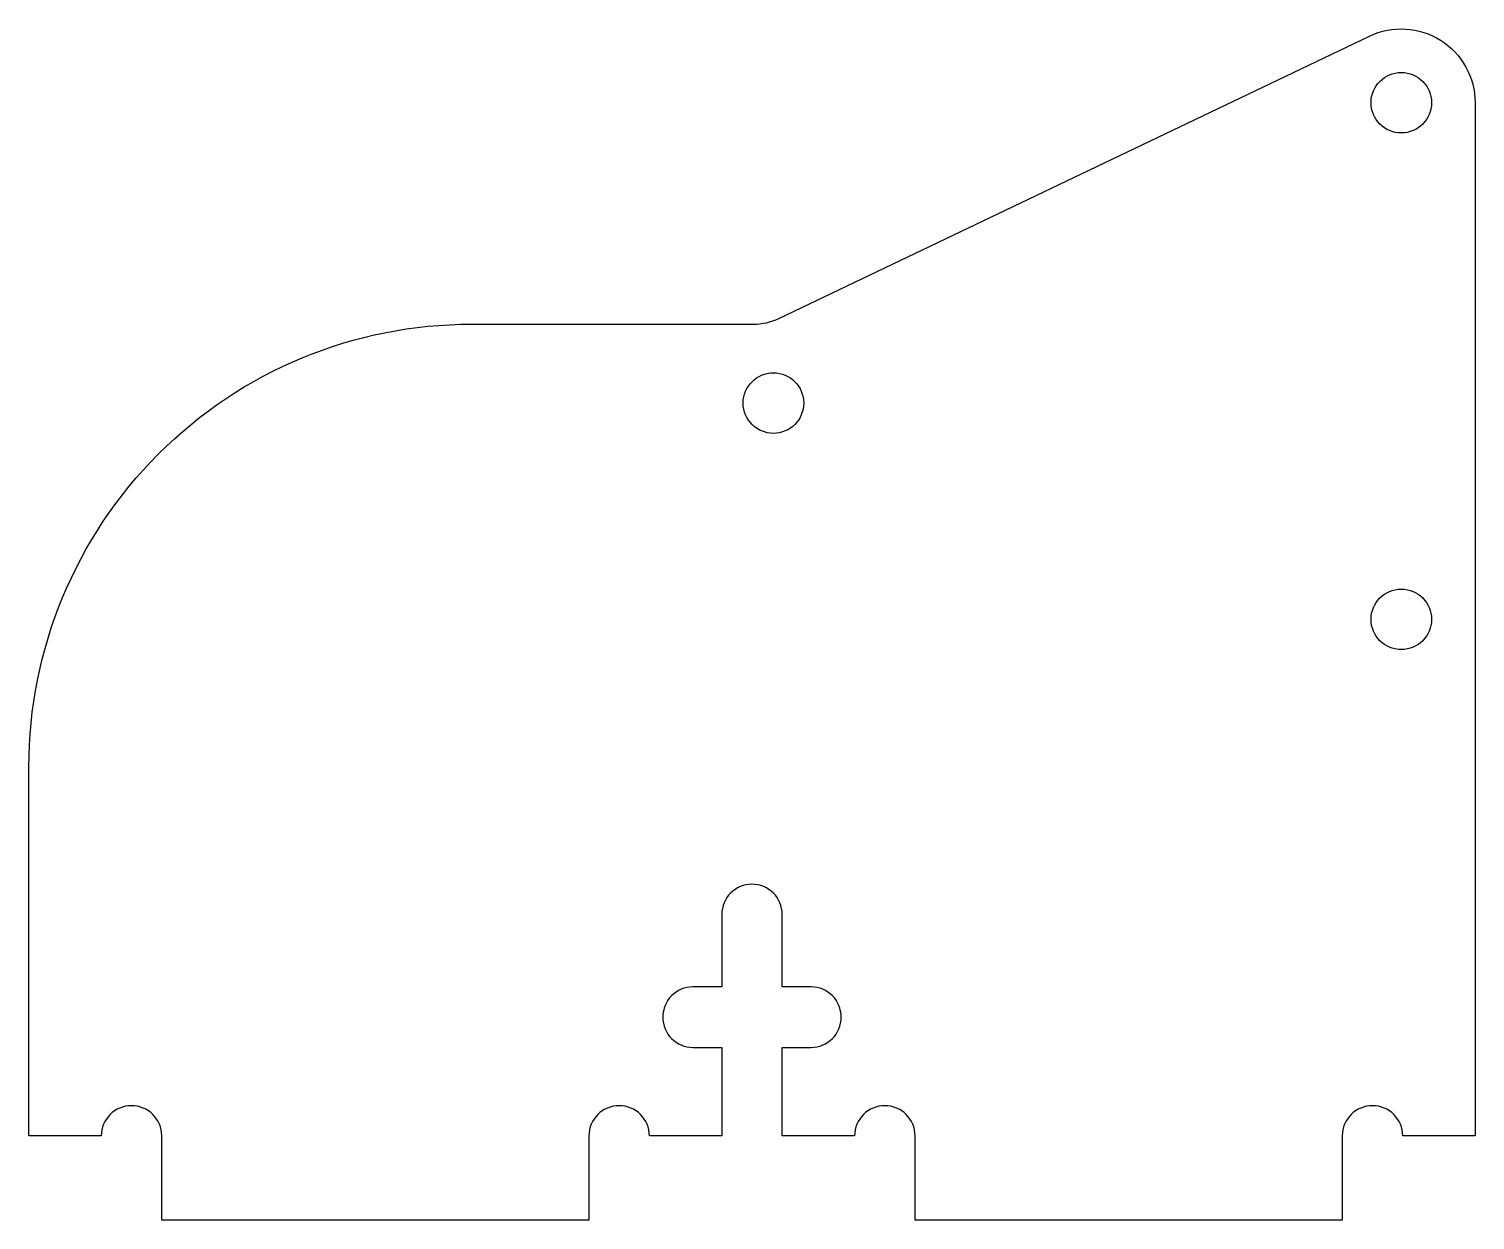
# Model space of a CAD drawing. Header units: millimetres. Extents: x -49 to 49, y 64.3 to 145.
import ezdxf

# ---------------------------------------------------------------- set-up
doc = ezdxf.new("R2010")
doc.units = ezdxf.units.MM
doc.layers.get('0').update_dxf_attribs({"linetype": 'CONTINUOUS'})

msp = doc.modelspace()

# ---------------------------------------------------------------- linework, layer by layer
msp.add_lwpolyline([(4, 80.1), (2.05, 80.1), (2.05, 85, 1), (-2.05, 85), (-2.05, 80.1), (-4, 80.1, 1), (-4, 76), (-2.05, 76), (-2.05, 70), (-6.95, 70, 1), (-11.05, 70), (-11.05, 64.3), (-40, 64.3), (-40, 70, 1), (-44.1, 70), (-49, 70), (-49, 95, -0.414214), (-19, 125), (0.094, 125, 0.111877), (1.818, 125.391), (41.845, 144.512, -0.551655), (49, 140), (49, 70), (44.1, 70, 1), (40, 70), (40, 64.3), (11.05, 64.3), (11.05, 70, 1), (6.95, 70), (2.05, 70), (2.05, 76), (4, 76, 1)], format="xyb", close=True)
for centre in [(44, 140), (1.452, 119.651), (44, 105)]:
    msp.add_circle(centre, 2.05)

doc.saveas('drawing.dxf')
